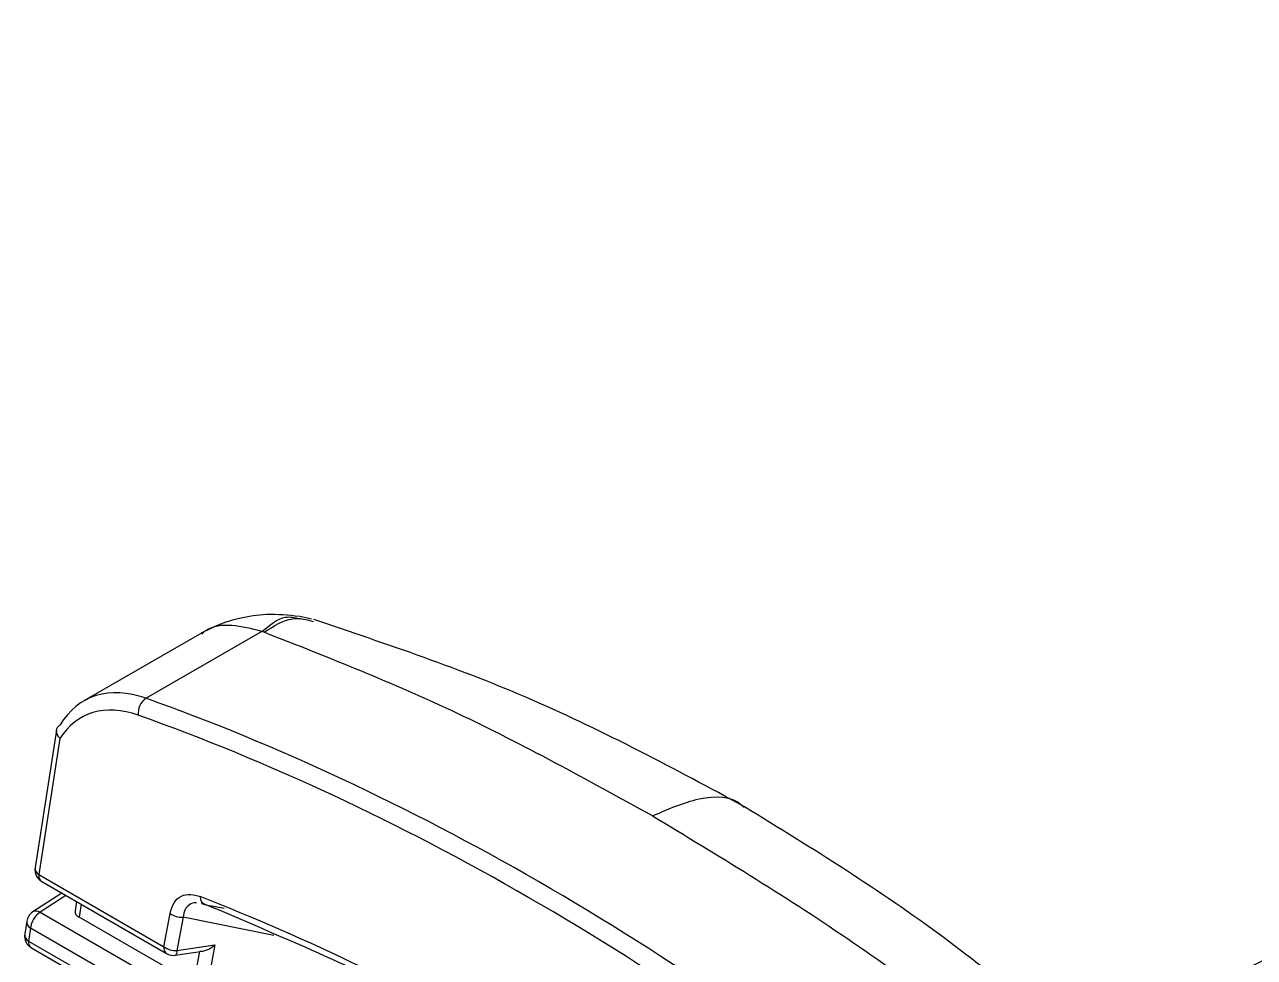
# Model space of a CAD drawing. Extents: x 16.5 to 113.1, y 4.4 to 84.5.
# Drawn here: x 80.845 to 81.75, y 70.488 to 71.175 of the extents above; entities that cross this region are included whole.
import ezdxf

# ---------------------------------------------------------------- set-up
doc = ezdxf.new("R2010")
doc.units = 0
doc.header["$MEASUREMENT"] = 0
doc.layers.add('OBJECT', color=7, linetype='CONTINUOUS')

msp = doc.modelspace()

# ---------------------------------------------------------------- linework, layer by layer
at = {"layer": 'OBJECT'}
for p, q in [((81.05582, 70.73751), (81.04719, 70.73936)), ((81.01916, 70.72838), (80.93391, 70.67917)), ((81.02088, 70.72775), (81.01916, 70.72838)), ((80.97478, 70.72724), (80.88812, 70.67722)), ((80.8679, 70.6558), (80.85222, 70.55457)), ((80.87045, 70.65941), (80.87069, 70.65954)), ((80.87056, 70.6496), (80.85504, 70.54939)), ((80.85504, 70.54939), (80.947, 70.49631)), ((80.85711, 70.54438), (80.94906, 70.49129)), ((80.87189, 70.53584), (80.85054, 70.52194)), ((80.87496, 70.53407), (80.85593, 70.52169)), ((80.88285, 70.52952), (80.88178, 70.52261)), ((80.85593, 70.52169), (80.9467, 70.46929)), ((80.88617, 70.5276), (80.88468, 70.51798)), ((80.947, 70.49631), (80.95161, 70.52081)), ((80.97666, 70.52751), (80.97481, 70.52785)), ((80.97819, 70.52724), (80.99132, 70.5246)), ((80.84611, 70.51509), (80.84465, 70.50567)), ((80.96421, 70.47207), (80.88468, 70.51798)), ((80.96121, 70.51805), (80.9566, 70.49354)), ((81.02799, 70.50456), (80.96121, 70.51805)), ((80.84893, 70.50992), (80.84747, 70.50049)), ((80.9397, 70.45752), (80.84893, 70.50992)), ((80.84747, 70.50049), (80.93796, 70.44825)), ((80.84953, 70.49548), (80.94002, 70.44324)), ((80.95551, 70.49006), (80.97545, 70.49299)), ((80.9566, 70.49354), (80.98457, 70.49765)), ((80.96883, 70.46781), (80.97352, 70.4927)), ((80.98457, 70.49765), (80.97734, 70.4592))]:
    msp.add_line(p, q, dxfattribs=at)
at = {"layer": 'OBJECT', "flags": 128}
msp.add_lwpolyline([(80.9566, 70.49354), (80.9565, 70.49228), (80.95631, 70.49127), (80.95605, 70.49055), (80.95572, 70.49015), (80.95551, 70.49006)], dxfattribs=at)
at = {"layer": 'OBJECT'}
for centre, radius, start, end in [((80.94154, 70.66806), 0.01348, 124.48076, 185.56459), ((80.86211, 70.55304), 0.01, 171.19813, 240.00269), ((80.8579, 70.5543), 0.00568, 177.32788, 239.85407), ((80.85998, 70.54849), 0.00502, 169.64907, 235.04733), ((80.97949, 70.53289), 0.0058, 177.18242, 257.0926), ((80.85599, 70.51356), 0.01, 123.06007, 171.19813), ((80.86439, 70.5087), 0.0155, 123.05023, 175.4936), ((80.85302, 70.5172), 0.00535, 57.04414, 117.61537), ((80.96029, 70.5329), 0.01488, 234.31292, 273.55483), ((80.85178, 70.51483), 0.00568, 177.32603, 239.85622), ((80.85453, 70.50414), 0.01, 171.19813, 240.00269), ((80.85033, 70.5054), 0.00568, 177.32883, 239.8537), ((80.85241, 70.49959), 0.00502, 169.64863, 235.04777), ((80.95193, 70.49541), 0.00502, 169.64907, 235.04733), ((80.95568, 70.5084), 0.01488, 234.31346, 273.55528), ((80.95406, 70.49995), 0.01, 240.00269, 278.35117)]:
    msp.add_arc(centre, radius, start, end, dxfattribs=at)
for centre, major_axis, ratio, start_param, end_param in [((80.94521, 70.57161), (-0.05539, 0.10653), 0.604579, 5.706264, 6.642885), ((80.93815, 70.56797), (-0.05037, 0.09788), 0.60697, 5.708938, 6.630472), ((81.13923, 68.65871), (-1.03077, 2.00185), 0.606843, 5.345286, 5.708794), ((81.13217, 68.65507), (-1.02574, 1.9932), 0.60697, 5.34543, 5.708938), ((81.1297, 68.59962), (-0.99276, 1.93123), 0.606953, 5.373172, 5.682201), ((80.89182, 70.52211), (0.01008, 0.00003), 0.578066, 3.050581, 3.924247), ((80.98203, 70.50406), (0.01054, 0.01013), 0.443807, 3.478651, 4.533063)]:
    msp.add_ellipse(centre, major_axis=major_axis, ratio=ratio, start_param=start_param, end_param=end_param, dxfattribs=at)
for points, knots in [([(84.27109, 71.61118), (84.08484, 71.53572), (83.69703, 71.3786), (83.11218, 71.12535), (82.516, 70.8542), (82.01903, 70.61869), (81.72286, 70.4694), (81.62217, 70.41864)], [0, 0, 0, 0, 0.207955, 0.433014, 0.658319, 0.883829, 1, 1, 1, 1]), ([(81.04673, 70.73944), (81.03872, 70.74025), (81.02399, 70.74173), (81.00373, 70.73864), (80.98702, 70.73357), (80.97853, 70.72917), (80.97452, 70.7271)], [0, 0, 0, 0, 0.3161169, 0.5813718, 0.8028463, 1, 1, 1, 1]), ([(81.01916, 70.72838), (81.02498, 70.73312), (81.03449, 70.74086), (81.04349, 70.73858), (81.04697, 70.73769)], [0, 0, 0, 0, 0.612667, 1, 1, 1, 1]), ([(81.02088, 70.72775), (81.02796, 70.7323), (81.04056, 70.74038), (81.05214, 70.73706), (81.05721, 70.73562)], [0, 0, 0, 0, 0.56275, 1, 1, 1, 1]), ([(81.37449, 70.59932), (81.32304, 70.62705), (81.22072, 70.68221), (81.11169, 70.71885), (81.05749, 70.73706)], [0, 0, 0, 0, 0.502926, 1, 1, 1, 1]), ([(81.01916, 70.72838), (81.01171, 70.73028), (80.9968, 70.73407), (80.9817, 70.73222), (80.97585, 70.72729), (80.97489, 70.72648)], [0, 0, 0, 0, 0.4553405, 0.9106807, 1, 1, 1, 1]), ([(81.30674, 70.59263), (81.2588, 70.61905), (81.16293, 70.67189), (81.06823, 70.70913), (81.02088, 70.72775)], [0, 0, 0, 0, 0.5, 1, 1, 1, 1]), ([(80.87045, 70.65941), (80.86979, 70.6589), (80.86846, 70.65787), (80.8677, 70.65564), (80.86797, 70.65319), (80.8691, 70.65117), (80.87012, 70.65002), (80.87051, 70.64964), (80.87056, 70.6496)], [0, 0, 0, 0, 0.219278, 0.438506, 0.659243, 0.882986, 0.985831, 1, 1, 1, 1]), ([(81.30674, 70.59263), (81.31818, 70.5976), (81.34195, 70.60793), (81.36606, 70.60761), (81.37364, 70.59931), (81.37411, 70.59879)], [0, 0, 0, 0, 0.4654059, 0.9664831, 1, 1, 1, 1]), ([(81.30674, 70.59263), (81.35467, 70.5637), (81.45054, 70.50585), (81.54525, 70.43375), (81.5926, 70.39771)], [0, 0, 0, 0, 0.5, 1, 1, 1, 1]), ([(81.65164, 70.39406), (81.60898, 70.43176), (81.52313, 70.50762), (81.42423, 70.56863), (81.37449, 70.59932)], [0, 0, 0, 0, 0.497018, 1, 1, 1, 1]), ([(80.95161, 70.52081), (80.95241, 70.52362), (80.95403, 70.52925), (80.95958, 70.534), (80.96641, 70.53537), (80.97136, 70.53388), (80.97369, 70.53317)], [0, 0, 0, 0, 0.261879, 0.524406, 0.776419, 1, 1, 1, 1]), ([(80.97113, 70.52851), (80.971, 70.52854), (80.96895, 70.52893), (80.96578, 70.52742), (80.9622, 70.52399), (80.96155, 70.52007), (80.96121, 70.51805)], [0, 0, 0, 0, 0.02034, 0.339236, 0.658638, 1, 1, 1, 1]), ([(80.97486, 70.52808), (80.97508, 70.52809), (80.97559, 70.52812), (80.97665, 70.52755), (80.97724, 70.52723)], [0, 0, 0, 0, 0.438441, 1, 1, 1, 1]), ([(81.4484, 70.25579), (81.44377, 70.25933), (81.42066, 70.277), (81.34315, 70.33377), (81.26463, 70.38434), (81.18597, 70.42929), (81.10719, 70.47243), (81.03326, 70.50384), (80.97819, 70.52724)], [0, 0, 0, 0, 0.029968, 0.149857, 0.5, 0.529967, 0.649857, 1, 1, 1, 1])]:
    msp.add_open_spline(points, degree=3, knots=knots, dxfattribs=at)

doc.saveas('drawing.dxf')
